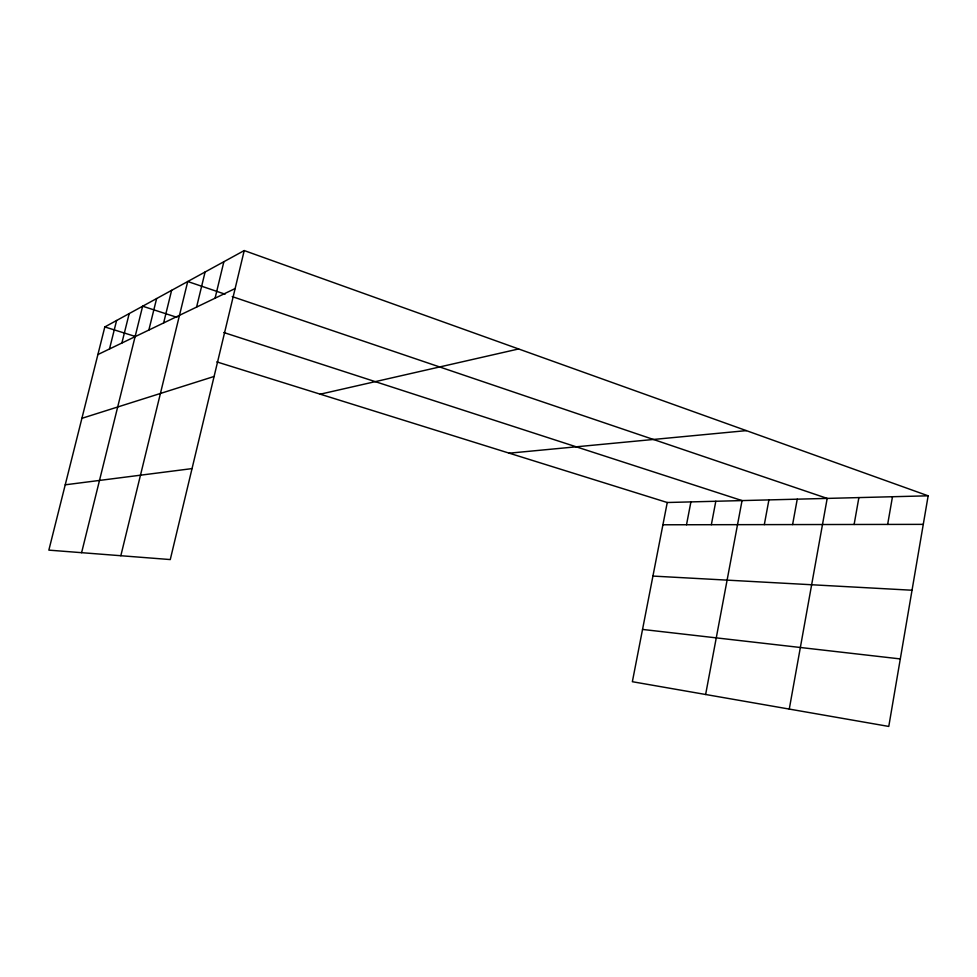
<?xml version="1.0" encoding="UTF-8"?>
<svg xmlns="http://www.w3.org/2000/svg" width="977" height="977" viewBox="0 0 977 977"><rect width="100%" height="100%" fill="white"/><g stroke="black" fill="none" stroke-linecap="round" stroke-linejoin="round"><path stroke-width="1.47" d="M928.15 495.815L888.777 726.436L632.363 681.714L667.254 502.508L928.15 495.815L244.226 250.564L104.82 326.941L48.85 550.136L170.267 559.565L244.226 250.564M887.653 524.417L892.477 496.731M854.118 524.478L858.881 497.598M789.269 709.082L827.189 498.404L232.245 296.605M792.603 524.576L797.244 499.174M764.319 524.612L768.911 499.906M705.626 694.5L742.044 500.59L223.806 332.522M711.354 524.698L715.811 501.262M686.513 524.747L690.91 501.897M196.585 307.096L205.097 271.997M215.074 298.193L223.867 261.714M120.83 555.73L187.731 281.51L225.064 294.175M163.623 322.947L171.622 290.34M81.604 552.677L142.642 306.204L176.922 317.33M148.858 330.043L156.625 298.547M121.869 343.037L129.196 313.58M109.485 348.984L116.605 320.48M97.883 354.566L235.139 288.545M81.897 418.327L214.085 376.475M320.261 394.183L518.628 348.96M65.227 484.812L192.029 468.606M509.237 453.181L746.355 430.625M662.907 524.783L923.277 524.368M652.929 576.076L912.029 590.23M642.536 629.432L900.306 658.925M104.82 326.941L134.997 336.357M216.796 361.893L667.254 502.508"/></g></svg>
